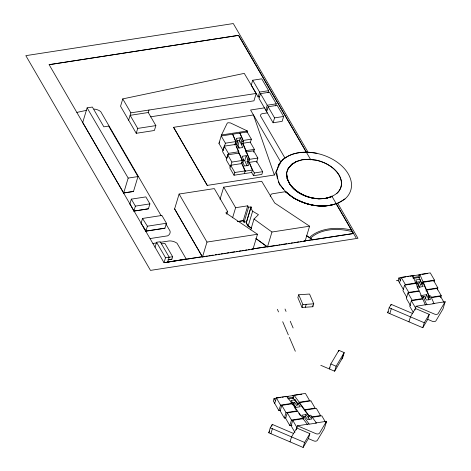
<?xml version="1.0" encoding="UTF-8"?>
<svg xmlns="http://www.w3.org/2000/svg" width="471" height="471" viewBox="0 0 471 471"><rect width="100%" height="100%" fill="white"/><g stroke="black" fill="none" stroke-linecap="round" stroke-linejoin="round"><path stroke-width="0.71" d="M286.615 173.646C285.473 169.136 300.174 155.813 288.128 168.606M49.137 64.674L238.591 35.354L49.137 64.674L164.02 262.7L204.508 256.436M82.613 122.784L87.117 107.859L92.369 107.047L103.856 126.834L108.683 126.087L137.985 176.566L133.481 191.491L123.673 193.01L82.808 122.672M150.414 116.843L253.957 100.823L256.189 93.446L244.261 73.376L122.772 98.892L120.547 106.269L136.237 133.299L154.388 130.491L155.866 125.604L148.271 112.516L149.019 110.031M128.642 120.217L130.867 112.84L122.772 98.892M136.237 133.299L137.715 128.412L130.12 115.324L148.271 112.516M123.673 193.01L128.177 178.085L87.117 107.859M129.825 204.114L131.327 199.139L145.845 196.896L149.902 203.878L148.4 208.847L133.882 211.096L130.02 204.002M133.882 211.096L135.383 206.121L131.327 199.139M134.047 211.073L148.424 208.765M141.035 223.413L142.536 218.444L161.894 215.447L166.428 223.254L164.927 228.229L145.886 231.179L141.223 223.307M143.525 227.405L145.91 231.096L164.95 228.147M145.886 231.179L147.388 226.204L142.536 218.444M155.047 247.246L156.549 242.277L160.211 241.705L169.177 257.16L167.676 262.135L186.175 258.968L177.049 243.248A8.737 5.846 16.8 0 0 169.254 240.934L160.028 242.365M179.104 194.04L174.6 208.965L202.483 256.989L252.986 249.177L257.49 234.258L225.786 212.892L227.575 211.467L214.299 188.594L179.104 194.04L206.987 242.07L202.483 256.989M156.549 242.277L165.521 257.725L164.02 262.7L167.658 262.1M161.488 243.878L164.868 243.354L172.633 256.736L171.886 259.221L167.823 259.851M246.957 132.369L247.381 130.973L230.378 122.902L227.846 122.725L227.11 123.408L221.511 134.977L218.956 143.431L223.154 150.661L225.403 143.196L221.211 135.972L247.163 131.957L251.361 139.18L250.337 142.572M251.361 139.18L243.054 140.464L239.898 133.081L243.507 141.271L242.753 143.761L241.199 144.002L241.947 141.512L240.34 137.797L236.189 138.445L237.62 141.747L236.866 144.232L224.231 146.151L222.577 151.621L226.775 158.851M227.705 154.835L226.204 159.81L230.396 167.04L231.897 162.065L227.705 154.835L239.127 153.069L242.282 160.458L241.152 164.191M226.981 158.162L228.429 153.375L224.231 146.151M268.005 92.775L268.641 90.679L261.764 78.834L252.721 80.229L251.243 85.121L258.12 96.967L259.509 96.755M234.764 144.98L235.788 141.588L232.627 134.206L236.059 141.989L235.312 144.473M202.353 256.772L174.623 208.883M220.028 199.286L223.69 187.14L261.693 181.264L274.723 203.013L309.6 226.192L305.096 241.111L267.451 246.939L255.983 238.65M244.402 173.622L245.226 170.885L242.07 163.502L230.649 165.268L229.824 168L234.022 175.23L251.667 172.498L252.497 169.76L249.336 162.377L256.607 161.253L262.665 171.685L261.841 174.423L253.533 175.707L251.667 172.498M240.34 137.797L238.085 145.262L239.227 147.888M238.397 153.14L238.809 151.768L235.653 144.385M234.022 175.23L234.846 172.492L230.649 165.268M258.12 96.967L259.598 92.081L252.721 80.229M275.635 105.922L276.271 103.826L269.53 92.216L260.487 93.617L259.015 98.51L273.092 122.766L282.135 121.365L283.613 116.472L277.154 105.351L268.111 106.746L266.633 111.639M226.763 214.164L227.575 211.467M245.662 152.015L246.074 150.643L242.918 143.261L250.183 142.136L254.381 149.36L253.557 152.098M242.865 162.301L243.619 159.816L242.1 156.307L246.251 155.66L247.817 159.275L247.063 161.759L248.629 165.374L244.478 166.016L242.865 162.301L241.311 162.542L241.876 163.837M247.028 165.886L244.749 160.635L246.251 155.66M244.685 170.331L245.155 171.138L252.421 170.013L248.576 161.418L249.33 158.927L242.753 143.761M248.611 162.442L249.548 159.333L246.392 151.945L253.657 150.82L257.855 158.05L256.542 162.401M232.568 217.814L235.624 207.699L223.69 187.14M248.924 163.743L249.336 162.377M260.487 93.617L267.228 105.221L265.75 110.114L267.139 109.896M253.533 175.707L254.358 172.975L252.497 169.76M246.551 221.723L244.06 222.188L243.224 220.746L247.728 205.821L235.624 207.699M273.092 122.766L274.569 117.874L268.111 106.746M244.06 222.188L248.564 207.264L247.728 205.821M246.527 221.806L251.031 206.881L248.564 207.264M251.031 206.881L251.614 207.894L250.766 208.023L246.262 222.942L248.123 226.151L251.62 228.205M248.123 226.151L252.633 211.226L250.766 208.023M250.749 229.836L254.01 219.044L258.449 214.658L252.633 211.226M267.357 112.881L262.064 113.699A4.239 2.838 16.8 0 0 260.445 115.825L284.914 157.973L283.13 159.204L278.602 164.797C286.515 152.198 303.548 150.596 316.918 153.293M277.331 178.397C275.294 164.361 278.284 185.762 280.604 185.633C288.641 195.371 278.514 183.596 278.679 181.653M285.179 157.932L285.149 158.015C294.293 151.532 306.262 151.479 316.895 153.375A38.41 25.705 16.8 0 1 344.955 198.98L338.413 203.042M288.111 168.671L286.651 173.287M286.815 175.436L287.175 178.68M291.419 164.615L296.547 161.435L302.182 159.81L308.994 159.339L316.147 160.217A28.089 18.799 16.8 0 1 336.665 193.569M267.175 246.739L256.006 238.567M267.451 246.939L271.961 232.015L309.6 226.192M295.341 198.856C294.487 199.592 278.491 185.291 288.57 194.323C292.909 197.826 297.831 200.546 303.024 202.542C313.533 206.369 325.573 207.558 336.164 203.637M289.977 195.124C285.085 191.585 282.423 189.159 289.977 195.124C294.899 199.339 301.022 201.876 307.145 203.819C319.65 207.352 334.28 207.046 344.978 198.897M289.594 183.908C299.538 197.166 322.299 204.332 336.688 193.487A28.089 18.799 16.8 0 0 316.171 160.134L309.017 159.257L302.211 159.728L296.365 161.612M296.159 161.671L296.606 161.388M289.959 184.132L287.233 178.892M306.362 152.227L238.591 35.354M293.25 197.696L293.28 197.608C305.078 204.608 319.88 208.029 333.127 204.614C321.569 207.705 308.611 205.556 298.178 200.14M308.052 152.204L233.298 23.55L25.834 55.655L150.49 270.389L357.948 238.285L337.654 203.195M289.818 184.238C296.453 193.534 307.893 198.262 319.044 198.874L319.097 198.709M309.406 237.631L311.384 235.865A45.275 30.291 16.8 0 1 351.507 230.066L351.478 230.148M310.471 238.344L310.501 238.261A42.154 28.207 16.8 0 1 352.491 231.761L352.467 231.844M312.532 239.715L304.825 240.834M306.38 235.606L312.762 239.874L306.403 235.524M325.744 198.415L331.908 196.46M298.72 294.758L297.849 297.654L302.029 307.445L312.862 306.739L313.739 303.836L309.553 294.045L298.72 294.758L302.906 304.543L302.029 307.445M286.68 173.198C287.239 193.681 314.569 203.119 331.454 196.743L331.507 196.578M325.638 198.444L331.519 196.695M280.557 397.477L274.057 398.484L273.304 400.968L278.897 410.606L280.327 410.382M274.705 403.376L276.353 397.907L286.739 396.299L291.967 403.364L280.551 405.131L278.897 410.606M305.326 307.227L306.203 304.331M290.036 441.863L291.537 436.888L296.801 428.033L309.883 433.62L308.381 438.589L303.118 447.45L268.764 432.778L270.266 427.809L272.291 424.4L293.563 433.485M271.726 426.267L272.291 424.4M270.89 433.691L272.391 428.716M284.366 418.071L286.015 412.602L297.436 410.836L292.203 403.771L281.823 405.372L280.168 410.847L284.366 418.071L285.791 417.854M289.83 425.537L291.484 420.067L302.9 418.301L297.672 411.236L287.286 412.843L285.638 418.313L289.83 425.537L291.973 425.207M292.974 398.596L294.004 395.175L305.426 393.409L309.618 400.633L299.238 402.24L294.004 395.175M293.663 404.795L294.416 402.311L290.954 402.846M307.498 424.589L303.136 418.701L292.756 420.309L291.102 425.778L294.946 432.402M298.826 403.612L299.238 402.24M312.762 239.874L353.503 233.504L303.353 241.14M296.235 429.899L297.472 425.796L309.1 423.994M303.03 419.196L303.777 416.705L305.338 416.464L307.657 419.632L311.814 418.99L309.2 415.428L310.754 415.187L316.471 423.058L309.2 424.183L303.777 416.705M305.232 417.041L305.979 414.557L301.829 415.198L303.518 417.506M308.446 417.918L309.2 415.428M303.118 447.45L304.619 442.475L309.883 433.62M320.798 365.313L334.628 371.213L342.717 357.589L344.219 352.614L338.902 350.342L330.813 363.971L329.311 368.946L330.047 367.704M338.525 351.584L338.902 350.342M334.628 371.213L336.129 366.244L344.219 352.614M341.911 358.949L343.412 353.974M315.641 422.982L326.544 421.298L324.366 428.51L317.366 440.297A2.914 1.949 16.8 0 1 313.698 440.862L308.299 438.56M408.946 321.823L410.447 316.848L415.422 308.47L429.246 314.375L427.745 319.35L422.77 327.728L387.668 312.738L389.17 307.769L391.195 304.36L412.466 313.445M403.4 289.477L398.154 280.445L398.908 277.955L405.743 276.901M390.818 305.602L391.195 304.36M389.8 313.651L391.301 308.676M399.555 282.853L401.204 277.378L412.625 275.612L415.781 283L405.401 284.608L401.204 277.378M404.595 285.167L408.793 292.397L419.172 290.79L416.017 283.401L404.595 285.167L402.946 290.642L406.791 297.266M407.986 292.956L412.178 300.186L422.564 298.579L419.408 291.19L407.986 292.956L406.332 298.426L410.529 305.655M425.378 305.025L422.793 298.979L411.377 300.745L409.723 306.215L413.22 312.238M418.86 277.908L419.891 274.487L430.276 272.88L434.468 280.11L434.056 281.475M415.051 282.435L419.202 281.793L418.448 284.278L419.873 287.563M422.634 283.242L423.052 281.876L419.891 274.487M414.951 310.024L416.093 306.232L426.997 304.543M422.87 283.642L423.282 282.276L433.667 280.669L437.859 287.899L437.241 289.948M422.428 299.073L423.176 296.583L424.736 296.347L426.343 300.056L430.494 299.415L429.063 296.112L430.624 295.87L434.056 303.654L426.785 304.778L423.176 296.583M426.025 291.031L426.438 289.665L423.282 282.276M425.49 298.408L426.614 294.681L422.463 295.323L423.317 297.295M428.316 298.596L429.063 296.112M422.77 327.728L424.271 322.753L429.246 314.375M440.632 297.737L441.25 295.688L437.053 288.458L426.673 290.065L429.54 296.783M432.808 303.648L445.166 301.734L442.987 308.947L435.987 320.733A2.914 1.949 16.8 0 1 432.319 321.299L427.721 319.338M278.632 164.715L276.618 171.367L276.842 174.305M218.98 143.349L219.586 142.101M173.699 127.582L207.258 185.397L274.369 175.012L280.793 162.065L250.578 110.008L264.443 107.865M268.764 432.778L269.777 431.077M387.668 312.738L388.345 311.608M326.544 421.298L319.544 433.084A2.914 1.949 16.8 0 1 315.876 433.65L297.472 425.796M445.166 301.734L438.165 313.521A2.914 1.949 16.8 0 1 434.498 314.086L416.093 306.232M288.069 168.718L291.455 164.573M291.372 164.644L296.389 161.529M293.097 163.584L296.559 161.553M325.767 198.332L319.044 198.874M247.817 159.275L249.33 158.927M247.063 161.759L248.576 161.418M416.358 283.789L417.365 283.56M76.85 112.41L86.764 110.285M285.703 191.626L271.749 193.917A8.137 5.446 16.8 0 0 270.236 196.33M259.598 92.081L268.641 90.679M130.867 112.84L256.189 93.446M267.228 105.221L276.271 103.826M137.715 128.412L155.866 125.604M274.569 117.874L283.613 116.472M221.511 134.977L247.381 130.973M236.819 140.717L239.586 140.287L242.718 147.505L238.567 148.153L236.572 143.555M225.403 143.196L235.788 141.588M236.059 141.989L237.62 141.747M241.947 141.512L243.507 141.271M228.429 153.375L238.809 151.768M246.074 150.643L254.381 149.36M243.619 159.816L242.059 160.052L237.561 149.666M128.177 178.085L137.985 176.566M231.897 162.065L242.282 160.458M249.548 159.333L257.855 158.05M242.671 160.958L244.749 160.635M234.846 172.492L245.226 170.885M123.696 192.927L133.505 191.409M254.358 172.975L262.665 171.685M135.383 206.121L149.902 203.878M147.388 226.204L166.428 223.254M237.549 221.541L243.248 220.663L244.084 222.106M237.525 221.629L243.224 220.746M150.078 238.561L167.582 235.853A8.608 5.764 16.8 0 0 170.066 231.067L166.01 224.078M152.934 243.46L156.484 242.912M206.987 242.07L257.49 234.258M165.521 257.725L169.177 257.16M168.577 257.36L172.633 256.736M168.53 259.662L171.909 259.138M167.705 262.053L202.377 256.683M267.204 246.657L252.715 248.894L252.986 249.177M205.945 256.212L207.387 255.989M208.824 255.765L210.26 255.547M211.703 255.323L213.139 255.099M215.294 254.764L216.737 254.54M218.173 254.322L219.61 254.099M221.046 253.875L222.489 253.651M223.925 253.427L225.362 253.21M226.804 252.986L228.959 252.65M230.396 252.427L234.711 251.761M236.154 251.538L237.59 251.314M239.027 251.096L241.187 250.76M242.624 250.537L244.06 250.313M245.497 250.089L246.939 249.871M248.376 249.648L249.813 249.424M251.255 249.2L274.41 245.615M275.859 245.391L277.307 245.167M278.755 244.944L280.198 244.72M281.646 244.496L286.709 243.713M288.158 243.489L289.606 243.266M291.054 243.042L292.497 242.818M293.945 242.594L295.394 242.371M296.842 242.147L299.014 241.811M300.457 241.588L301.905 241.364M407.109 276.689L408.475 276.477M409.917 276.253L420.75 274.575M422.199 274.352L427.256 273.569M412.478 276.112L414.033 275.871M418.183 275.229L419.743 274.987M412.714 277.572L418.525 276.671L421.804 283.966M396.394 280.716L398.154 280.445M413.073 278.39L419.449 277.401M423.052 281.876L434.468 280.11M426.438 289.665L437.859 287.899M430.541 297.342L441.25 295.688M431.448 297.643L440.444 296.247L444.642 303.471M281.999 397.253L283.448 397.029M284.89 396.806L301.758 394.198M286.586 396.8L288.146 396.558M292.297 395.917L293.851 395.675M287.551 398.142L292.638 397.359L297.743 404.477M288.211 398.919L293.886 398.042M292.067 404.265L293.621 404.024M311.555 416.965L320.551 415.569L316.359 408.345L304.937 410.111L309.3 415.999M311.831 417.359L321.823 415.811L326.02 423.035M302.906 304.543L313.739 303.836M319.073 198.791L312.155 197.967C305.414 196.454 299.008 193.451 293.822 188.847M389.17 307.769L424.271 322.753M330.813 363.971L336.129 366.244M270.266 427.809L304.619 442.475M251.644 228.123L248.152 226.068L246.292 222.86M304.802 240.916L305.096 241.111M254.01 219.044L271.961 232.015M293.545 188.524L291.743 186.451M283.477 189.065L286.009 192.097M289.618 183.825L287.063 178.279M309.153 416.511L299.332 403.141L297.707 403.282L296.954 405.767L294.416 402.311M305.979 414.557L309.365 419.166M294.087 405.372L295.782 407.68M294.599 407.709L296.283 410.005M298.814 413.45L300.498 415.746M398.908 277.955L400.303 280.363M411.377 300.745L415.569 307.975M238.561 35.437L310.789 159.852M331.808 196.066L356.076 237.867M336.141 203.719L353.48 233.587M292.756 420.309L296.948 427.533M287.286 412.843L291.484 420.067M281.823 405.372L286.015 412.602M276.353 397.907L280.551 405.131M274.057 398.484L275.453 400.892M161.217 215.824L100.77 111.692A8.101 5.422 16.8 0 0 94 109.084M207.258 185.397L173.616 127.311L253.445 114.953L274.369 175.012M289.795 184.32L287.21 178.974L286.645 173.558M429.311 297.06L423.117 282.777L421.563 283.018L420.809 285.503L419.202 281.793M426.614 294.681L428.893 299.933M416.994 286.539L417.854 288.517M420.709 295.117L421.569 297.095M236.154 146.422L236.995 148.371M242.435 165.138L244.408 169.684M312.414 305.691L312.862 306.739M285.026 309.029L286.05 311.431M290.236 321.222L293.121 327.975M277.395 309.306L278.514 311.926M282.7 321.711L288.329 334.893M289.382 337.36L295.323 351.26M419.949 279.303L415.799 279.945L418.931 287.169L423.082 286.527L419.949 279.303M295.164 399.82L291.013 400.462L296.094 407.386L300.245 406.744L295.164 399.82M310.889 400.874L299.468 402.64L304.702 409.711L315.087 408.104L310.889 400.874"/></g></svg>
